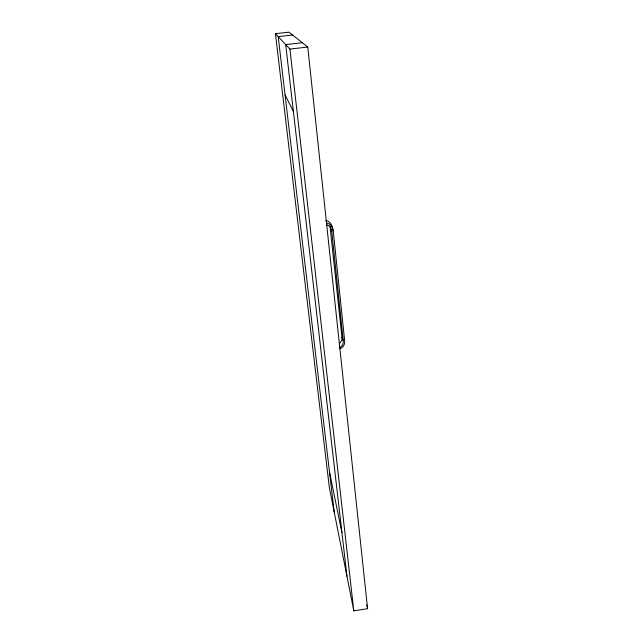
<?xml version="1.0" encoding="UTF-8"?>
<svg xmlns="http://www.w3.org/2000/svg" width="643" height="643" viewBox="0 0 643 643"><rect width="100%" height="100%" fill="white"/><g stroke="black" fill="none" stroke-linecap="round" stroke-linejoin="round"><path stroke-width="0.96" d="M329.988 225.99L341.939 337.109L341.891 339.986L340.018 342.992M326.483 224.616L330.14 226.489L331.756 231.102L343.201 340.493C343.7 343.45 342.389 346.706 339.295 347.517M339.753 348.739C343.394 347.734 345.219 343.949 344.616 340.372L333.235 230.845C333.034 227.164 330.631 223.547 326.74 223.161M353.811 610.85L367.579 608.688L307.764 47.052L288.988 32.15L275.421 33.677L329.329 487.426L353.811 610.85L289.913 49.085L275.421 33.677M302.29 42.703L285.685 44.592L346.947 576.249M289.913 49.085L307.764 47.052M292.597 35.011L278.202 36.635L334.239 512.198M325.792 220.573C329.722 220.975 332.174 224.616 332.375 228.345M285.074 94.931L293.385 111.424M330.55 228.667L331.756 231.102M341.939 337.109L343.201 340.493M332.656 229.173L333.235 230.845M366.735 604.862L367.579 608.688M329.529 472.219L341.931 532.717"/></g></svg>
